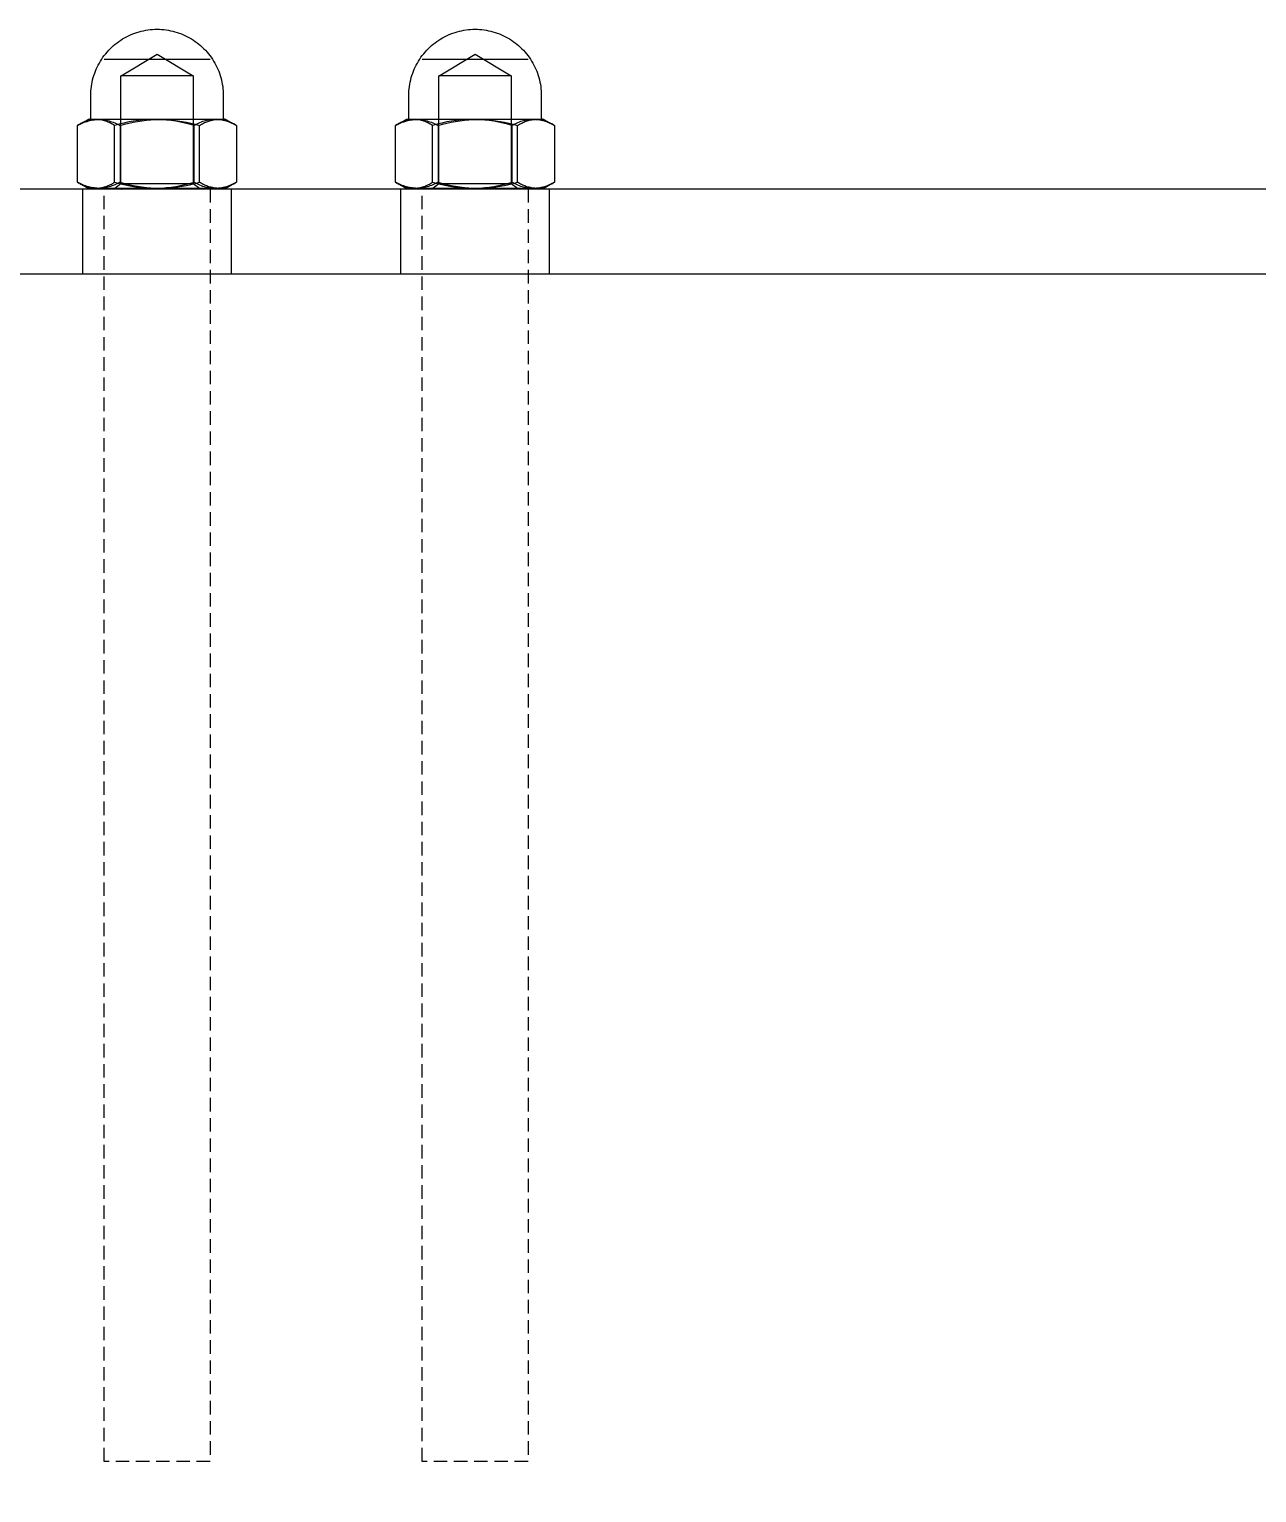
# Model space of a CAD drawing. Header units: millimetres. Extents: x -263 to 4879, y -277 to 2995.
# Drawn here: x 595.5 to 711.3, y 1829.4 to 1967.5 of the extents above; entities that cross this region are included whole.
import ezdxf

# ---------------------------------------------------------------- set-up
doc = ezdxf.new("R2010")
doc.units = ezdxf.units.MM
doc.linetypes.add('HIDDEN', pattern=[1.905, 1.27, -0.635])
for name, color, linetype, lineweight in [('ZANO_R', 7, 'Continuous', 0), ('ZANO_R_przerywana', 7, 'HIDDEN', 0), ('ZANO_W', 1, 'Continuous', 0)]:
    doc.layers.add(name, color=color, linetype=linetype, lineweight=lineweight)
doc.styles.add('Arial', font='arial.ttf')
doc.styles.get("Standard").update_dxf_attribs({"font": 'ARIALUNI.TTF'})
doc.dimstyles.new('pl i ang', dxfattribs={"dimtxt": 50, "dimasz": 50, "dimexe": 1.25, "dimexo": 0.625, "dimgap": 10, "dimtad": 1, "dimtoh": 1, "dimtxsty": 'Standard', "dimcen": 2.5, "dimclrd": 1, "dimclre": 1, "dimclrt": 1, "dimadec": 0, "dimazin": 0, "dimtfac": 1, "dimtmove": 0, "dimatfit": 3, "dimfxl": 1, "dimarcsym": 1})

# ---------------------------------------------------------------- blocks, each defined once
blk = doc.blocks.new('*D456')
at = {"layer": 'ZANO_W', "color": 1, "lineweight": -2}
for p, q in [((552.11, 1942.38), (552.11, 1725.7)), ((1104.45, 1942.38), (1104.45, 1725.7)), ((592.11, 1735.7), (1064.45, 1735.7))]:
    blk.add_line(p, q, dxfattribs=at)
at = {"layer": 'ZANO_W', "color": 1}
for points in [[(592.11, 1742.37), (592.11, 1729.03), (552.11, 1735.7)], [(1064.45, 1729.03), (1064.45, 1742.37), (1104.45, 1735.7)]]:
    blk.add_solid(points, dxfattribs=at)
at = {"layer": 'ZANO_W', "color": 1, "insert": (828.28, 1766.12), "char_height": 40, "attachment_point": 5, "style": 'Arial'}
blk.add_mtext('552', dxfattribs=at)

msp = doc.modelspace()

# ---------------------------------------------------------------- linework, layer by layer
at = {"layer": 'ZANO_R'}
for p, q in [((605.1, 1966.94), (605.3, 1967.02)), ((605.3, 1967.02), (605.5, 1967.09)), ((605.5, 1967.09), (605.7, 1967.16)), ((605.7, 1967.16), (605.91, 1967.22)), ((605.91, 1967.22), (606.11, 1967.28)), ((606.11, 1967.28), (606.32, 1967.32)), ((606.32, 1967.32), (606.53, 1967.36)), ((606.53, 1967.36), (606.74, 1967.4)), ((606.74, 1967.4), (606.96, 1967.42)), ((606.96, 1967.42), (607.17, 1967.44)), ((607.17, 1967.44), (607.38, 1967.45)), ((607.38, 1967.45), (607.59, 1967.45)), ((607.59, 1967.45), (607.81, 1967.45)), ((607.81, 1967.45), (608.02, 1967.44)), ((608.02, 1967.44), (608.23, 1967.42)), ((608.23, 1967.42), (608.45, 1967.4)), ((608.45, 1967.4), (608.66, 1967.36)), ((608.66, 1967.36), (608.87, 1967.32)), ((608.87, 1967.32), (609.07, 1967.28)), ((609.07, 1967.28), (609.28, 1967.22)), ((609.28, 1967.22), (609.49, 1967.16)), ((609.49, 1967.16), (609.69, 1967.09)), ((609.69, 1967.09), (609.89, 1967.02)), ((609.89, 1967.02), (610.08, 1966.94)), ((635.1, 1966.94), (635.3, 1967.02)), ((635.3, 1967.02), (635.5, 1967.09)), ((635.5, 1967.09), (635.7, 1967.16)), ((635.7, 1967.16), (635.91, 1967.22)), ((635.91, 1967.22), (636.11, 1967.28)), ((636.11, 1967.28), (636.32, 1967.32)), ((636.32, 1967.32), (636.53, 1967.36)), ((636.53, 1967.36), (636.74, 1967.4)), ((636.74, 1967.4), (636.96, 1967.42)), ((636.96, 1967.42), (637.17, 1967.44)), ((637.17, 1967.44), (637.38, 1967.45)), ((637.38, 1967.45), (637.59, 1967.45)), ((637.59, 1967.45), (637.81, 1967.45)), ((637.81, 1967.45), (638.02, 1967.44)), ((638.02, 1967.44), (638.23, 1967.42)), ((638.23, 1967.42), (638.45, 1967.4)), ((638.45, 1967.4), (638.66, 1967.36)), ((638.66, 1967.36), (638.87, 1967.32)), ((638.87, 1967.32), (639.07, 1967.28)), ((639.07, 1967.28), (639.28, 1967.22)), ((639.28, 1967.22), (639.49, 1967.16)), ((639.49, 1967.16), (639.69, 1967.09)), ((639.69, 1967.09), (639.89, 1967.02)), ((639.89, 1967.02), (640.08, 1966.94)), ((603.17, 1965.62), (603.33, 1965.77)), ((603.33, 1965.77), (603.49, 1965.92)), ((603.49, 1965.92), (603.65, 1966.05)), ((603.65, 1966.05), (603.82, 1966.18)), ((603.82, 1966.18), (603.99, 1966.31)), ((603.99, 1966.31), (604.17, 1966.43)), ((604.17, 1966.43), (604.35, 1966.55)), ((604.35, 1966.55), (604.53, 1966.65)), ((604.53, 1966.65), (604.72, 1966.75)), ((604.72, 1966.75), (604.91, 1966.85)), ((604.91, 1966.85), (605.1, 1966.94)), ((610.08, 1966.94), (610.28, 1966.85)), ((610.28, 1966.85), (610.47, 1966.75)), ((610.47, 1966.75), (610.66, 1966.65)), ((610.66, 1966.65), (610.84, 1966.55)), ((610.84, 1966.55), (611.02, 1966.43)), ((611.02, 1966.43), (611.2, 1966.31)), ((611.2, 1966.31), (611.37, 1966.18)), ((611.37, 1966.18), (611.54, 1966.05)), ((611.54, 1966.05), (611.7, 1965.92)), ((611.7, 1965.92), (611.86, 1965.77)), ((611.86, 1965.77), (612.01, 1965.62)), ((633.17, 1965.62), (633.33, 1965.77)), ((633.33, 1965.77), (633.49, 1965.92)), ((633.49, 1965.92), (633.65, 1966.05)), ((633.65, 1966.05), (633.82, 1966.18)), ((633.82, 1966.18), (633.99, 1966.31)), ((633.99, 1966.31), (634.17, 1966.43)), ((634.17, 1966.43), (634.35, 1966.55)), ((634.35, 1966.55), (634.53, 1966.65)), ((634.53, 1966.65), (634.72, 1966.75)), ((634.72, 1966.75), (634.91, 1966.85)), ((634.91, 1966.85), (635.1, 1966.94)), ((640.08, 1966.94), (640.28, 1966.85)), ((640.28, 1966.85), (640.47, 1966.75)), ((640.47, 1966.75), (640.66, 1966.65)), ((640.66, 1966.65), (640.84, 1966.55)), ((640.84, 1966.55), (641.02, 1966.43)), ((641.02, 1966.43), (641.2, 1966.31)), ((641.2, 1966.31), (641.37, 1966.18)), ((641.37, 1966.18), (641.54, 1966.05)), ((641.54, 1966.05), (641.7, 1965.92)), ((641.7, 1965.92), (641.86, 1965.77)), ((641.86, 1965.77), (642.01, 1965.62)), ((602.05, 1964.08), (602.15, 1964.27)), ((602.15, 1964.27), (602.25, 1964.45)), ((602.25, 1964.45), (602.37, 1964.63)), ((602.37, 1964.63), (602.49, 1964.81)), ((602.49, 1964.81), (602.61, 1964.98)), ((602.6, 1964.63), (602.59, 1964.63)), ((602.59, 1964.63), (602.59, 1964.63)), ((602.59, 1964.63), (612.59, 1964.63)), ((602.61, 1964.98), (602.75, 1965.15)), ((602.75, 1965.15), (602.88, 1965.31)), ((602.88, 1965.31), (603.03, 1965.47)), ((603.03, 1965.47), (603.17, 1965.62)), ((604.2, 1963.06), (607.59, 1965.1)), ((607.59, 1965.1), (610.99, 1963.06)), ((612.01, 1965.62), (612.16, 1965.47)), ((612.16, 1965.47), (612.31, 1965.31)), ((612.31, 1965.31), (612.44, 1965.15)), ((612.44, 1965.15), (612.57, 1964.98)), ((612.57, 1964.98), (612.7, 1964.81)), ((612.7, 1964.81), (612.82, 1964.63)), ((612.82, 1964.63), (612.93, 1964.45)), ((612.93, 1964.45), (613.04, 1964.27)), ((613.04, 1964.27), (613.14, 1964.08)), ((632.05, 1964.08), (632.15, 1964.27)), ((632.15, 1964.27), (632.25, 1964.45)), ((632.25, 1964.45), (632.37, 1964.63)), ((632.37, 1964.63), (632.49, 1964.81)), ((632.49, 1964.81), (632.61, 1964.98)), ((632.6, 1964.63), (632.59, 1964.63)), ((632.59, 1964.63), (632.59, 1964.63)), ((632.59, 1964.63), (642.59, 1964.63)), ((632.61, 1964.98), (632.75, 1965.15)), ((632.75, 1965.15), (632.88, 1965.31)), ((632.88, 1965.31), (633.03, 1965.47)), ((633.03, 1965.47), (633.17, 1965.62)), ((634.2, 1963.06), (637.59, 1965.1)), ((637.59, 1965.1), (640.99, 1963.06)), ((642.01, 1965.62), (642.16, 1965.47)), ((642.16, 1965.47), (642.31, 1965.31)), ((642.31, 1965.31), (642.44, 1965.15)), ((642.44, 1965.15), (642.57, 1964.98)), ((642.57, 1964.98), (642.7, 1964.81)), ((642.7, 1964.81), (642.82, 1964.63)), ((642.82, 1964.63), (642.93, 1964.45)), ((642.93, 1964.45), (643.04, 1964.27)), ((643.04, 1964.27), (643.14, 1964.08)), ((601.52, 1962.68), (601.58, 1962.89)), ((601.58, 1962.89), (601.64, 1963.1)), ((601.64, 1963.1), (601.71, 1963.3)), ((601.71, 1963.3), (601.78, 1963.5)), ((601.78, 1963.5), (601.86, 1963.69)), ((601.86, 1963.69), (601.95, 1963.89)), ((601.95, 1963.89), (602.05, 1964.08)), ((604.19, 1963.05), (604.19, 1963.05)), ((604.19, 1952.9), (604.19, 1963.05)), ((607.73, 1963.05), (604.19, 1963.05)), ((610.99, 1963.05), (607.73, 1963.05)), ((610.99, 1963.05), (610.99, 1952.9)), ((613.14, 1964.08), (613.24, 1963.89)), ((613.24, 1963.89), (613.33, 1963.69)), ((613.33, 1963.69), (613.41, 1963.5)), ((613.41, 1963.5), (613.48, 1963.3)), ((613.48, 1963.3), (613.55, 1963.1)), ((613.55, 1963.1), (613.61, 1962.89)), ((613.61, 1962.89), (613.67, 1962.68)), ((631.52, 1962.68), (631.58, 1962.89)), ((631.58, 1962.89), (631.64, 1963.1)), ((631.64, 1963.1), (631.71, 1963.3)), ((631.71, 1963.3), (631.78, 1963.5)), ((631.78, 1963.5), (631.86, 1963.69)), ((631.86, 1963.69), (631.95, 1963.89)), ((631.95, 1963.89), (632.05, 1964.08)), ((634.19, 1963.05), (634.19, 1963.05)), ((634.19, 1952.9), (634.19, 1963.05)), ((637.73, 1963.05), (634.19, 1963.05)), ((640.99, 1963.05), (637.73, 1963.05)), ((640.99, 1963.05), (640.99, 1952.9)), ((643.14, 1964.08), (643.24, 1963.89)), ((643.24, 1963.89), (643.33, 1963.69)), ((643.33, 1963.69), (643.41, 1963.5)), ((643.41, 1963.5), (643.48, 1963.3)), ((643.48, 1963.3), (643.55, 1963.1)), ((643.55, 1963.1), (643.61, 1962.89)), ((643.61, 1962.89), (643.67, 1962.68)), ((601.35, 1961.42), (601.36, 1961.63)), ((601.36, 1961.63), (601.38, 1961.84)), ((601.38, 1961.84), (601.4, 1962.06)), ((601.4, 1962.06), (601.44, 1962.27)), ((601.44, 1962.27), (601.48, 1962.48)), ((601.48, 1962.48), (601.52, 1962.68)), ((613.67, 1962.68), (613.71, 1962.48)), ((613.71, 1962.48), (613.75, 1962.27)), ((613.75, 1962.27), (613.79, 1962.06)), ((613.79, 1962.06), (613.81, 1961.84)), ((613.81, 1961.84), (613.83, 1961.63)), ((613.83, 1961.63), (613.84, 1961.42)), ((631.35, 1961.42), (631.36, 1961.63)), ((631.36, 1961.63), (631.38, 1961.84)), ((631.38, 1961.84), (631.4, 1962.06)), ((631.4, 1962.06), (631.44, 1962.27)), ((631.44, 1962.27), (631.48, 1962.48)), ((631.48, 1962.48), (631.52, 1962.68)), ((643.67, 1962.68), (643.71, 1962.48)), ((643.71, 1962.48), (643.75, 1962.27)), ((643.75, 1962.27), (643.79, 1962.06)), ((643.79, 1962.06), (643.81, 1961.84)), ((643.81, 1961.84), (643.83, 1961.63)), ((643.83, 1961.63), (643.84, 1961.42)), ((601.34, 1961.2), (601.35, 1961.42)), ((601.34, 1959.07), (601.34, 1961.2)), ((613.84, 1961.42), (613.84, 1961.2)), ((613.84, 1961.2), (613.84, 1959.07)), ((631.34, 1961.2), (631.35, 1961.42)), ((631.34, 1959.07), (631.34, 1961.2)), ((643.84, 1961.42), (643.84, 1961.2)), ((643.84, 1961.2), (643.84, 1959.07)), ((600.25, 1958.47), (601.09, 1958.95)), ((600.8, 1958.74), (600.7, 1958.7)), ((600.9, 1958.78), (600.8, 1958.74)), ((600.86, 1958.73), (600.99, 1958.77)), ((601.01, 1958.81), (600.9, 1958.78)), ((600.99, 1958.77), (601.13, 1958.81)), ((601.11, 1958.85), (601.01, 1958.81)), ((602.04, 1958.95), (601.09, 1958.95)), ((601.22, 1958.87), (601.11, 1958.85)), ((601.13, 1958.81), (601.26, 1958.84)), ((601.32, 1958.9), (601.22, 1958.87)), ((601.24, 1958.96), (601.24, 1958.96)), ((601.24, 1958.96), (601.24, 1958.96)), ((601.24, 1958.96), (601.25, 1958.96)), ((601.25, 1958.96), (601.25, 1958.96)), ((601.25, 1958.96), (601.26, 1958.96)), ((601.26, 1958.96), (601.26, 1958.96)), ((601.26, 1958.96), (601.26, 1958.96)), ((601.26, 1958.96), (601.27, 1958.96)), ((601.26, 1958.84), (601.4, 1958.87)), ((601.27, 1958.96), (601.27, 1958.97)), ((601.27, 1958.97), (601.28, 1958.97)), ((601.28, 1958.97), (601.28, 1958.97)), ((601.28, 1958.97), (601.28, 1958.97)), ((601.28, 1958.97), (601.29, 1958.97)), ((601.29, 1958.97), (601.29, 1958.98)), ((601.29, 1958.98), (601.3, 1958.98)), ((601.29, 1958.97), (601.29, 1958.97)), ((601.3, 1958.98), (601.31, 1958.99)), ((601.3, 1958.98), (601.3, 1958.98)), ((601.3, 1958.98), (601.3, 1958.98)), ((601.31, 1958.99), (601.31, 1959)), ((601.31, 1959), (601.32, 1959)), ((601.31, 1958.99), (601.31, 1958.99)), ((601.31, 1958.99), (601.31, 1958.99)), ((601.32, 1959), (601.32, 1959.01)), ((601.32, 1959.01), (601.32, 1959.01)), ((601.32, 1959.01), (601.33, 1959.01)), ((601.32, 1959), (601.32, 1959)), ((601.43, 1958.92), (601.32, 1958.9)), ((601.33, 1959.02), (601.33, 1959.03)), ((601.33, 1959.03), (601.34, 1959.03)), ((601.33, 1959.01), (601.33, 1959.02)), ((601.33, 1959.02), (601.33, 1959.02)), ((601.33, 1959.02), (601.33, 1959.02)), ((601.34, 1959.06), (601.34, 1959.07)), ((601.34, 1959.07), (601.34, 1959.07)), ((601.34, 1959.07), (601.34, 1959.07)), ((601.34, 1959.05), (601.34, 1959.06)), ((601.34, 1959.06), (601.34, 1959.06)), ((601.34, 1959.04), (601.34, 1959.05)), ((601.34, 1959.05), (601.34, 1959.05)), ((601.34, 1959.05), (601.34, 1959.05)), ((601.34, 1959.03), (601.34, 1959.04)), ((601.34, 1959.04), (601.34, 1959.04)), ((601.34, 1959.03), (601.34, 1959.03)), ((601.4, 1958.87), (601.54, 1958.9)), ((601.54, 1958.93), (601.43, 1958.92)), ((601.65, 1958.94), (601.54, 1958.93)), ((601.54, 1958.9), (601.68, 1958.92)), ((601.76, 1958.95), (601.65, 1958.94)), ((601.68, 1958.92), (601.82, 1958.94)), ((601.82, 1958.94), (601.96, 1958.95)), ((601.95, 1958.95), (601.91, 1958.95)), ((601.96, 1958.95), (602.1, 1958.95)), ((602.09, 1958.94), (601.97, 1958.95)), ((602.2, 1958.92), (602.09, 1958.94)), ((602.1, 1958.95), (602.24, 1958.95)), ((607.71, 1958.95), (602.15, 1958.95)), ((602.31, 1958.9), (602.2, 1958.92)), ((602.24, 1958.95), (602.38, 1958.94)), ((602.43, 1958.88), (602.31, 1958.9)), ((602.38, 1958.94), (602.52, 1958.92)), ((602.54, 1958.85), (602.43, 1958.88)), ((602.52, 1958.92), (602.66, 1958.9)), ((602.65, 1958.82), (602.54, 1958.85)), ((602.76, 1958.78), (602.65, 1958.82)), ((602.66, 1958.9), (602.8, 1958.87)), ((602.87, 1958.75), (602.76, 1958.78)), ((602.8, 1958.87), (602.93, 1958.84)), ((602.98, 1958.7), (602.87, 1958.75)), ((602.93, 1958.84), (603.07, 1958.81)), ((603.07, 1958.81), (603.21, 1958.77)), ((603.21, 1958.77), (603.34, 1958.73)), ((605.37, 1958.79), (604.92, 1958.71)), ((605.33, 1958.69), (605.75, 1958.76)), ((605.83, 1958.85), (605.37, 1958.79)), ((605.75, 1958.76), (606.17, 1958.83)), ((606.28, 1958.9), (605.83, 1958.85)), ((606.17, 1958.83), (606.59, 1958.88)), ((606.74, 1958.94), (606.28, 1958.9)), ((606.59, 1958.88), (607.01, 1958.92)), ((607.2, 1958.95), (606.74, 1958.94)), ((607.01, 1958.92), (607.43, 1958.94)), ((607.43, 1958.94), (607.85, 1958.95)), ((607.57, 1958.95), (607.44, 1958.95)), ((608.06, 1958.93), (607.62, 1958.95)), ((607.85, 1958.95), (608.28, 1958.94)), ((613.3, 1958.95), (607.95, 1958.95)), ((608.5, 1958.89), (608.06, 1958.93)), ((608.28, 1958.94), (608.7, 1958.92)), ((608.93, 1958.84), (608.5, 1958.89)), ((608.7, 1958.92), (609.12, 1958.88)), ((609.37, 1958.78), (608.93, 1958.84)), ((609.12, 1958.88), (609.54, 1958.83)), ((609.8, 1958.7), (609.37, 1958.78)), ((609.54, 1958.83), (609.96, 1958.76)), ((609.96, 1958.76), (610.37, 1958.69)), ((611.89, 1958.74), (611.75, 1958.69)), ((612.03, 1958.78), (611.89, 1958.74)), ((612.17, 1958.82), (612.03, 1958.78)), ((612.31, 1958.86), (612.17, 1958.82)), ((612.28, 1958.73), (612.38, 1958.77)), ((612.45, 1958.89), (612.31, 1958.86)), ((612.38, 1958.77), (612.49, 1958.8)), ((612.6, 1958.91), (612.45, 1958.89)), ((612.49, 1958.8), (612.59, 1958.84)), ((612.59, 1958.84), (612.7, 1958.86)), ((612.74, 1958.93), (612.6, 1958.91)), ((612.7, 1958.86), (612.81, 1958.89)), ((612.89, 1958.95), (612.74, 1958.93)), ((612.81, 1958.89), (612.91, 1958.91)), ((613.04, 1958.95), (612.89, 1958.95)), ((612.91, 1958.91), (613.02, 1958.93)), ((613.02, 1958.93), (613.13, 1958.94)), ((613.13, 1958.94), (613.24, 1958.95)), ((613.22, 1958.95), (613.15, 1958.95)), ((613.39, 1958.94), (613.24, 1958.95)), ((613.24, 1958.95), (613.35, 1958.95)), ((613.35, 1958.95), (613.46, 1958.95)), ((613.92, 1958.95), (613.39, 1958.95)), ((613.54, 1958.92), (613.39, 1958.94)), ((613.46, 1958.95), (613.57, 1958.94)), ((613.69, 1958.89), (613.54, 1958.92)), ((613.57, 1958.94), (613.68, 1958.93)), ((613.68, 1958.93), (613.78, 1958.91)), ((613.83, 1958.86), (613.69, 1958.89)), ((613.78, 1958.91), (613.89, 1958.89)), ((613.98, 1958.83), (613.83, 1958.86)), ((613.84, 1959.07), (613.84, 1959.07)), ((613.84, 1959.07), (613.84, 1959.07)), ((613.84, 1959.07), (613.84, 1959.06)), ((613.84, 1959.06), (613.85, 1959.06)), ((613.85, 1959.06), (613.85, 1959.05)), ((613.85, 1959.05), (613.85, 1959.05)), ((613.85, 1959.05), (613.85, 1959.05)), ((613.85, 1959.05), (613.85, 1959.04)), ((613.85, 1959.04), (613.85, 1959.04)), ((613.85, 1959.04), (613.85, 1959.03)), ((613.85, 1959.03), (613.85, 1959.03)), ((613.85, 1959.03), (613.85, 1959.03)), ((613.85, 1959.03), (613.86, 1959.02)), ((613.86, 1959.02), (613.86, 1959.02)), ((613.86, 1959.02), (613.86, 1959.02)), ((613.86, 1959.02), (613.86, 1959.01)), ((613.86, 1959.01), (613.86, 1959.01)), ((613.86, 1959.01), (613.87, 1959.01)), ((613.87, 1959.01), (613.87, 1959)), ((613.87, 1959), (613.87, 1959)), ((613.87, 1959), (613.87, 1959)), ((613.87, 1959), (613.88, 1958.99)), ((613.88, 1958.99), (613.88, 1958.99)), ((613.88, 1958.99), (613.88, 1958.99)), ((613.88, 1958.99), (613.89, 1958.98)), ((613.89, 1958.98), (613.89, 1958.98)), ((613.89, 1958.98), (613.89, 1958.98)), ((613.89, 1958.98), (613.9, 1958.98)), ((613.89, 1958.89), (614, 1958.86)), ((613.9, 1958.98), (613.9, 1958.97)), ((613.9, 1958.97), (613.9, 1958.97)), ((613.9, 1958.97), (613.91, 1958.97)), ((613.91, 1958.97), (613.91, 1958.97)), ((613.91, 1958.97), (613.91, 1958.97)), ((613.91, 1958.97), (613.92, 1958.97)), ((613.92, 1958.97), (613.92, 1958.96)), ((613.92, 1958.96), (613.92, 1958.96)), ((613.92, 1958.96), (613.93, 1958.96)), ((614.05, 1958.95), (613.92, 1958.95)), ((613.93, 1958.96), (613.93, 1958.96)), ((613.93, 1958.96), (613.94, 1958.96)), ((613.94, 1958.96), (613.94, 1958.96)), ((613.94, 1958.96), (613.94, 1958.96)), ((613.94, 1958.96), (613.95, 1958.96)), ((613.95, 1958.96), (613.95, 1958.96)), ((614.13, 1958.79), (613.98, 1958.83)), ((614, 1958.86), (614.11, 1958.84)), ((614.08, 1958.95), (614.05, 1958.95)), ((614.09, 1958.95), (614.08, 1958.95)), ((614.09, 1958.95), (614.88, 1958.5)), ((614.09, 1958.95), (614.09, 1958.95)), ((614.09, 1958.95), (614.09, 1958.95)), ((614.09, 1958.95), (614.09, 1958.95)), ((614.09, 1958.95), (614.09, 1958.95)), ((614.09, 1958.95), (614.09, 1958.95)), ((614.11, 1958.84), (614.21, 1958.8)), ((614.27, 1958.75), (614.13, 1958.79)), ((614.21, 1958.8), (614.31, 1958.77)), ((614.41, 1958.7), (614.27, 1958.75)), ((614.31, 1958.77), (614.42, 1958.73)), ((630.25, 1958.47), (631.09, 1958.95)), ((630.8, 1958.74), (630.7, 1958.7)), ((630.9, 1958.78), (630.8, 1958.74)), ((630.86, 1958.73), (630.99, 1958.77)), ((631.01, 1958.81), (630.9, 1958.78)), ((630.99, 1958.77), (631.13, 1958.81)), ((631.11, 1958.85), (631.01, 1958.81)), ((632.04, 1958.95), (631.09, 1958.95)), ((631.22, 1958.87), (631.11, 1958.85)), ((631.13, 1958.81), (631.26, 1958.84)), ((631.32, 1958.9), (631.22, 1958.87)), ((631.24, 1958.96), (631.24, 1958.96)), ((631.24, 1958.96), (631.24, 1958.96)), ((631.24, 1958.96), (631.25, 1958.96)), ((631.25, 1958.96), (631.25, 1958.96)), ((631.25, 1958.96), (631.26, 1958.96)), ((631.26, 1958.96), (631.26, 1958.96)), ((631.26, 1958.96), (631.26, 1958.96)), ((631.26, 1958.96), (631.27, 1958.96)), ((631.26, 1958.84), (631.4, 1958.87)), ((631.27, 1958.96), (631.27, 1958.97)), ((631.27, 1958.97), (631.28, 1958.97)), ((631.28, 1958.97), (631.28, 1958.97)), ((631.28, 1958.97), (631.28, 1958.97)), ((631.28, 1958.97), (631.29, 1958.97)), ((631.29, 1958.97), (631.29, 1958.98)), ((631.29, 1958.98), (631.3, 1958.98)), ((631.29, 1958.97), (631.29, 1958.97)), ((631.3, 1958.98), (631.31, 1958.99)), ((631.3, 1958.98), (631.3, 1958.98)), ((631.3, 1958.98), (631.3, 1958.98)), ((631.31, 1958.99), (631.31, 1959)), ((631.31, 1959), (631.32, 1959)), ((631.31, 1958.99), (631.31, 1958.99)), ((631.31, 1958.99), (631.31, 1958.99)), ((631.32, 1959), (631.32, 1959.01)), ((631.32, 1959.01), (631.32, 1959.01)), ((631.32, 1959.01), (631.33, 1959.01)), ((631.32, 1959), (631.32, 1959)), ((631.43, 1958.92), (631.32, 1958.9)), ((631.33, 1959.02), (631.33, 1959.03)), ((631.33, 1959.03), (631.34, 1959.03)), ((631.33, 1959.01), (631.33, 1959.02)), ((631.33, 1959.02), (631.33, 1959.02)), ((631.33, 1959.02), (631.33, 1959.02)), ((631.34, 1959.06), (631.34, 1959.07)), ((631.34, 1959.07), (631.34, 1959.07)), ((631.34, 1959.07), (631.34, 1959.07)), ((631.34, 1959.05), (631.34, 1959.06)), ((631.34, 1959.06), (631.34, 1959.06)), ((631.34, 1959.04), (631.34, 1959.05)), ((631.34, 1959.05), (631.34, 1959.05)), ((631.34, 1959.05), (631.34, 1959.05)), ((631.34, 1959.03), (631.34, 1959.04)), ((631.34, 1959.04), (631.34, 1959.04)), ((631.34, 1959.03), (631.34, 1959.03)), ((631.4, 1958.87), (631.54, 1958.9)), ((631.54, 1958.93), (631.43, 1958.92)), ((631.65, 1958.94), (631.54, 1958.93)), ((631.54, 1958.9), (631.68, 1958.92)), ((631.76, 1958.95), (631.65, 1958.94)), ((631.68, 1958.92), (631.82, 1958.94)), ((631.82, 1958.94), (631.96, 1958.95)), ((631.95, 1958.95), (631.91, 1958.95)), ((631.96, 1958.95), (632.1, 1958.95)), ((632.09, 1958.94), (631.97, 1958.95)), ((632.2, 1958.92), (632.09, 1958.94)), ((632.1, 1958.95), (632.24, 1958.95)), ((637.71, 1958.95), (632.15, 1958.95)), ((632.31, 1958.9), (632.2, 1958.92)), ((632.24, 1958.95), (632.38, 1958.94)), ((632.43, 1958.88), (632.31, 1958.9)), ((632.38, 1958.94), (632.52, 1958.92)), ((632.54, 1958.85), (632.43, 1958.88)), ((632.52, 1958.92), (632.66, 1958.9)), ((632.65, 1958.82), (632.54, 1958.85)), ((632.76, 1958.78), (632.65, 1958.82)), ((632.66, 1958.9), (632.8, 1958.87)), ((632.87, 1958.75), (632.76, 1958.78)), ((632.8, 1958.87), (632.93, 1958.84)), ((632.98, 1958.7), (632.87, 1958.75)), ((632.93, 1958.84), (633.07, 1958.81)), ((633.07, 1958.81), (633.21, 1958.77)), ((633.21, 1958.77), (633.34, 1958.73)), ((635.37, 1958.79), (634.92, 1958.71)), ((635.33, 1958.69), (635.75, 1958.76)), ((635.83, 1958.85), (635.37, 1958.79)), ((635.75, 1958.76), (636.17, 1958.83)), ((636.28, 1958.9), (635.83, 1958.85)), ((636.17, 1958.83), (636.59, 1958.88)), ((636.74, 1958.94), (636.28, 1958.9)), ((636.59, 1958.88), (637.01, 1958.92)), ((637.2, 1958.95), (636.74, 1958.94)), ((637.01, 1958.92), (637.43, 1958.94)), ((637.43, 1958.94), (637.85, 1958.95)), ((637.57, 1958.95), (637.44, 1958.95)), ((638.06, 1958.93), (637.62, 1958.95)), ((637.85, 1958.95), (638.28, 1958.94)), ((643.35, 1958.95), (637.95, 1958.95)), ((638.5, 1958.89), (638.06, 1958.93)), ((638.28, 1958.94), (638.7, 1958.92)), ((638.93, 1958.84), (638.5, 1958.89)), ((638.7, 1958.92), (639.12, 1958.88)), ((639.37, 1958.78), (638.93, 1958.84)), ((639.12, 1958.88), (639.54, 1958.83)), ((639.8, 1958.7), (639.37, 1958.78)), ((639.54, 1958.83), (639.96, 1958.76)), ((639.96, 1958.76), (640.37, 1958.69)), ((641.89, 1958.74), (641.75, 1958.69)), ((642.03, 1958.78), (641.89, 1958.74)), ((642.17, 1958.82), (642.03, 1958.78)), ((642.31, 1958.86), (642.17, 1958.82)), ((642.2, 1958.7), (642.3, 1958.74)), ((642.3, 1958.74), (642.41, 1958.78)), ((642.45, 1958.89), (642.31, 1958.86)), ((642.41, 1958.78), (642.52, 1958.81)), ((642.6, 1958.91), (642.45, 1958.89)), ((642.52, 1958.81), (642.63, 1958.85)), ((642.74, 1958.93), (642.6, 1958.91)), ((642.63, 1958.85), (642.74, 1958.87)), ((642.89, 1958.95), (642.74, 1958.93)), ((642.74, 1958.87), (642.85, 1958.9)), ((642.85, 1958.9), (642.96, 1958.92)), ((643.04, 1958.95), (642.89, 1958.95)), ((642.96, 1958.92), (643.07, 1958.93)), ((643.07, 1958.93), (643.18, 1958.95)), ((643.22, 1958.95), (643.15, 1958.95)), ((643.18, 1958.95), (643.3, 1958.95)), ((643.39, 1958.94), (643.24, 1958.95)), ((643.35, 1958.95), (643.46, 1958.95)), ((643.92, 1958.95), (643.39, 1958.95)), ((643.54, 1958.92), (643.39, 1958.94)), ((643.46, 1958.95), (643.57, 1958.94)), ((643.69, 1958.89), (643.54, 1958.92)), ((643.57, 1958.94), (643.68, 1958.93)), ((643.68, 1958.93), (643.78, 1958.91)), ((643.83, 1958.86), (643.69, 1958.89)), ((643.78, 1958.91), (643.89, 1958.89)), ((643.98, 1958.83), (643.83, 1958.86)), ((643.84, 1959.07), (643.84, 1959.07)), ((643.84, 1959.07), (643.84, 1959.07)), ((643.84, 1959.07), (643.84, 1959.06)), ((643.84, 1959.06), (643.85, 1959.06)), ((643.85, 1959.06), (643.85, 1959.05)), ((643.85, 1959.05), (643.85, 1959.05)), ((643.85, 1959.05), (643.85, 1959.05)), ((643.85, 1959.05), (643.85, 1959.04)), ((643.85, 1959.04), (643.85, 1959.04)), ((643.85, 1959.04), (643.85, 1959.03)), ((643.85, 1959.03), (643.85, 1959.03)), ((643.85, 1959.03), (643.85, 1959.03)), ((643.85, 1959.03), (643.86, 1959.02)), ((643.86, 1959.02), (643.86, 1959.02)), ((643.86, 1959.02), (643.86, 1959.02)), ((643.86, 1959.02), (643.86, 1959.01)), ((643.86, 1959.01), (643.86, 1959.01)), ((643.86, 1959.01), (643.87, 1959.01)), ((643.87, 1959.01), (643.87, 1959)), ((643.87, 1959), (643.87, 1959)), ((643.87, 1959), (643.87, 1959)), ((643.87, 1959), (643.88, 1958.99)), ((643.88, 1958.99), (643.88, 1958.99)), ((643.88, 1958.99), (643.88, 1958.99)), ((643.88, 1958.99), (643.89, 1958.98)), ((643.89, 1958.98), (643.89, 1958.98)), ((643.89, 1958.98), (643.89, 1958.98)), ((643.89, 1958.98), (643.9, 1958.98)), ((643.89, 1958.89), (644, 1958.86)), ((643.9, 1958.98), (643.9, 1958.97)), ((643.9, 1958.97), (643.9, 1958.97)), ((643.9, 1958.97), (643.91, 1958.97)), ((643.91, 1958.97), (643.91, 1958.97)), ((643.91, 1958.97), (643.91, 1958.97)), ((643.91, 1958.97), (643.92, 1958.97)), ((643.92, 1958.97), (643.92, 1958.96)), ((643.92, 1958.96), (643.92, 1958.96)), ((643.92, 1958.96), (643.93, 1958.96)), ((644.05, 1958.95), (643.92, 1958.95)), ((643.93, 1958.96), (643.93, 1958.96)), ((643.93, 1958.96), (643.94, 1958.96)), ((643.94, 1958.96), (643.94, 1958.96)), ((643.94, 1958.96), (643.94, 1958.96)), ((643.94, 1958.96), (643.95, 1958.96)), ((643.95, 1958.96), (643.95, 1958.96)), ((644.13, 1958.79), (643.98, 1958.83)), ((644, 1958.86), (644.11, 1958.84)), ((644.08, 1958.95), (644.05, 1958.95)), ((644.09, 1958.95), (644.08, 1958.95)), ((644.09, 1958.95), (644.88, 1958.5)), ((644.09, 1958.95), (644.09, 1958.95)), ((644.09, 1958.95), (644.09, 1958.95)), ((644.09, 1958.95), (644.09, 1958.95)), ((644.09, 1958.95), (644.09, 1958.95)), ((644.09, 1958.95), (644.09, 1958.95)), ((644.11, 1958.84), (644.21, 1958.8)), ((644.27, 1958.75), (644.13, 1958.79)), ((644.21, 1958.8), (644.31, 1958.77)), ((644.41, 1958.7), (644.27, 1958.75)), ((644.31, 1958.77), (644.42, 1958.73)), ((600.25, 1958.47), (600.09, 1958.37)), ((600.09, 1958.37), (600.22, 1958.44)), ((600.09, 1953.04), (600.09, 1958.37)), ((600.22, 1958.44), (600.34, 1958.51)), ((600.4, 1958.56), (600.31, 1958.5)), ((600.34, 1958.51), (600.47, 1958.57)), ((600.5, 1958.61), (600.4, 1958.56)), ((600.47, 1958.57), (600.6, 1958.63)), ((600.6, 1958.66), (600.5, 1958.61)), ((600.7, 1958.7), (600.6, 1958.66)), ((600.6, 1958.63), (600.73, 1958.68)), ((600.73, 1958.68), (600.86, 1958.73)), ((603.08, 1958.66), (602.98, 1958.7)), ((603.19, 1958.61), (603.08, 1958.66)), ((603.29, 1958.55), (603.19, 1958.61)), ((603.39, 1958.5), (603.29, 1958.55)), ((603.34, 1958.73), (603.47, 1958.68)), ((603.49, 1958.44), (603.39, 1958.5)), ((603.47, 1958.68), (603.6, 1958.63)), ((603.59, 1958.37), (603.49, 1958.44)), ((604.03, 1958.5), (603.59, 1958.37)), ((603.59, 1953.04), (603.59, 1958.37)), ((603.6, 1958.63), (603.73, 1958.57)), ((603.73, 1958.57), (603.86, 1958.51)), ((603.86, 1958.51), (603.98, 1958.44)), ((603.98, 1958.44), (604.1, 1958.37)), ((604.47, 1958.61), (604.03, 1958.5)), ((604.1, 1958.37), (604.51, 1958.49)), ((604.1, 1958.37), (604.1, 1953.04)), ((604.92, 1958.71), (604.47, 1958.61)), ((604.51, 1958.49), (604.92, 1958.6)), ((604.92, 1958.6), (605.33, 1958.69)), ((610.23, 1958.6), (609.8, 1958.7)), ((610.66, 1958.5), (610.23, 1958.6)), ((610.37, 1958.69), (610.79, 1958.6)), ((611.08, 1958.37), (610.66, 1958.5)), ((610.79, 1958.6), (611.2, 1958.49)), ((611.21, 1958.45), (611.08, 1958.37)), ((611.08, 1953.04), (611.08, 1958.37)), ((611.2, 1958.49), (611.6, 1958.37)), ((611.34, 1958.51), (611.21, 1958.45)), ((611.48, 1958.58), (611.34, 1958.51)), ((611.61, 1958.64), (611.48, 1958.58)), ((611.6, 1958.37), (611.7, 1958.43)), ((611.6, 1953.04), (611.6, 1958.37)), ((611.75, 1958.69), (611.61, 1958.64)), ((611.7, 1958.43), (611.79, 1958.49)), ((611.79, 1958.49), (611.88, 1958.55)), ((611.88, 1958.55), (611.98, 1958.6)), ((611.98, 1958.6), (612.08, 1958.65)), ((612.08, 1958.65), (612.18, 1958.69)), ((612.18, 1958.69), (612.28, 1958.73)), ((614.55, 1958.64), (614.41, 1958.7)), ((614.42, 1958.73), (614.52, 1958.69)), ((614.52, 1958.69), (614.62, 1958.65)), ((614.69, 1958.58), (614.55, 1958.64)), ((614.62, 1958.65), (614.72, 1958.6)), ((614.83, 1958.52), (614.69, 1958.58)), ((614.72, 1958.6), (614.81, 1958.55)), ((614.81, 1958.55), (614.91, 1958.49)), ((614.96, 1958.45), (614.83, 1958.52)), ((614.91, 1958.49), (615, 1958.43)), ((615.09, 1958.37), (614.96, 1958.45)), ((615, 1958.43), (615.09, 1958.37)), ((615.09, 1958.37), (615.09, 1953.04)), ((630.25, 1958.47), (630.09, 1958.37)), ((630.09, 1958.37), (630.22, 1958.44)), ((630.09, 1953.04), (630.09, 1958.37)), ((630.22, 1958.44), (630.34, 1958.51)), ((630.4, 1958.56), (630.31, 1958.5)), ((630.34, 1958.51), (630.47, 1958.57)), ((630.5, 1958.61), (630.4, 1958.56)), ((630.47, 1958.57), (630.6, 1958.63)), ((630.6, 1958.66), (630.5, 1958.61)), ((630.7, 1958.7), (630.6, 1958.66)), ((630.6, 1958.63), (630.73, 1958.68)), ((630.73, 1958.68), (630.86, 1958.73)), ((633.08, 1958.66), (632.98, 1958.7)), ((633.19, 1958.61), (633.08, 1958.66)), ((633.29, 1958.55), (633.19, 1958.61)), ((633.39, 1958.5), (633.29, 1958.55)), ((633.34, 1958.73), (633.47, 1958.68)), ((633.49, 1958.44), (633.39, 1958.5)), ((633.47, 1958.68), (633.6, 1958.63)), ((633.59, 1958.37), (633.49, 1958.44)), ((634.03, 1958.5), (633.59, 1958.37)), ((633.59, 1953.04), (633.59, 1958.37)), ((633.6, 1958.63), (633.73, 1958.57)), ((633.73, 1958.57), (633.86, 1958.51)), ((633.86, 1958.51), (633.98, 1958.44)), ((633.98, 1958.44), (634.1, 1958.37)), ((634.47, 1958.61), (634.03, 1958.5)), ((634.1, 1958.37), (634.51, 1958.49)), ((634.1, 1958.37), (634.1, 1953.04)), ((634.92, 1958.71), (634.47, 1958.61)), ((634.51, 1958.49), (634.92, 1958.6)), ((634.92, 1958.6), (635.33, 1958.69)), ((640.23, 1958.6), (639.8, 1958.7)), ((640.66, 1958.5), (640.23, 1958.6)), ((640.37, 1958.69), (640.79, 1958.6)), ((641.08, 1958.37), (640.66, 1958.5)), ((640.79, 1958.6), (641.2, 1958.49)), ((641.21, 1958.45), (641.08, 1958.37)), ((641.08, 1953.04), (641.08, 1958.37)), ((641.2, 1958.49), (641.6, 1958.37)), ((641.34, 1958.51), (641.21, 1958.45)), ((641.48, 1958.58), (641.34, 1958.51)), ((641.61, 1958.64), (641.48, 1958.58)), ((641.6, 1958.37), (641.7, 1958.44)), ((641.6, 1953.04), (641.6, 1958.37)), ((641.75, 1958.69), (641.61, 1958.64)), ((641.7, 1958.44), (641.79, 1958.5)), ((641.79, 1958.5), (641.89, 1958.55)), ((641.89, 1958.55), (641.99, 1958.6)), ((641.99, 1958.6), (642.1, 1958.65)), ((642.1, 1958.65), (642.2, 1958.7)), ((644.55, 1958.64), (644.41, 1958.7)), ((644.42, 1958.73), (644.52, 1958.69)), ((644.52, 1958.69), (644.62, 1958.65)), ((644.69, 1958.58), (644.55, 1958.64)), ((644.62, 1958.65), (644.72, 1958.6)), ((644.83, 1958.52), (644.69, 1958.58)), ((644.72, 1958.6), (644.81, 1958.55)), ((644.81, 1958.55), (644.91, 1958.49)), ((644.96, 1958.45), (644.83, 1958.52)), ((644.91, 1958.49), (645, 1958.43)), ((645.09, 1958.37), (644.96, 1958.45)), ((645, 1958.43), (645.09, 1958.37)), ((645.09, 1958.37), (645.09, 1953.04)), ((604.28, 1952.38), (554.32, 1952.38)), ((600.09, 1953.04), (600.25, 1952.94)), ((600.22, 1952.97), (600.09, 1953.04)), ((600.34, 1952.9), (600.22, 1952.97)), ((601.09, 1952.45), (600.25, 1952.94)), ((600.31, 1952.91), (600.4, 1952.86)), ((600.47, 1952.84), (600.34, 1952.9)), ((600.4, 1952.86), (600.49, 1952.81)), ((600.6, 1952.78), (600.47, 1952.84)), ((600.49, 1952.81), (600.59, 1952.76)), ((600.59, 1952.76), (600.68, 1952.72)), ((600.59, 1944.38), (600.59, 1952.38)), ((600.73, 1952.73), (600.6, 1952.78)), ((600.68, 1952.72), (600.78, 1952.68)), ((600.86, 1952.68), (600.73, 1952.73)), ((600.78, 1952.68), (600.87, 1952.64)), ((600.99, 1952.64), (600.86, 1952.68)), ((600.87, 1952.64), (600.97, 1952.6)), ((600.97, 1952.6), (601.07, 1952.57)), ((601.13, 1952.6), (600.99, 1952.64)), ((601.07, 1952.57), (601.18, 1952.55)), ((602.04, 1952.45), (601.09, 1952.45)), ((601.26, 1952.57), (601.13, 1952.6)), ((601.18, 1952.55), (601.28, 1952.52)), ((601.4, 1952.54), (601.26, 1952.57)), ((601.28, 1952.52), (601.38, 1952.5)), ((601.38, 1952.5), (601.48, 1952.49)), ((601.54, 1952.51), (601.4, 1952.54)), ((601.48, 1952.49), (601.59, 1952.47)), ((601.68, 1952.49), (601.54, 1952.51)), ((601.59, 1952.47), (601.69, 1952.46)), ((601.82, 1952.47), (601.68, 1952.49)), ((601.69, 1952.46), (601.8, 1952.46)), ((601.96, 1952.46), (601.82, 1952.47)), ((601.84, 1952.45), (601.95, 1952.46)), ((602.1, 1952.45), (601.96, 1952.46)), ((601.97, 1952.46), (602.09, 1952.47)), ((602.09, 1952.47), (602.2, 1952.49)), ((602.24, 1952.46), (602.1, 1952.45)), ((604.09, 1952.45), (602.15, 1952.45)), ((602.2, 1952.49), (602.31, 1952.51)), ((602.38, 1952.47), (602.24, 1952.46)), ((602.31, 1952.51), (602.43, 1952.53)), ((602.52, 1952.49), (602.38, 1952.47)), ((602.43, 1952.53), (602.54, 1952.56)), ((602.66, 1952.51), (602.52, 1952.49)), ((602.54, 1952.56), (602.65, 1952.59)), ((602.65, 1952.59), (602.76, 1952.63)), ((602.8, 1952.54), (602.66, 1952.51)), ((602.76, 1952.63), (602.87, 1952.66)), ((602.93, 1952.57), (602.8, 1952.54)), ((602.87, 1952.66), (602.98, 1952.71)), ((603.07, 1952.6), (602.93, 1952.57)), ((602.98, 1952.71), (603.08, 1952.75)), ((603.21, 1952.64), (603.07, 1952.6)), ((603.08, 1952.75), (603.19, 1952.8)), ((603.19, 1952.8), (603.29, 1952.86)), ((603.34, 1952.68), (603.21, 1952.64)), ((603.29, 1952.86), (603.39, 1952.91)), ((603.47, 1952.73), (603.34, 1952.68)), ((603.39, 1952.91), (603.49, 1952.97)), ((603.6, 1952.78), (603.47, 1952.73)), ((603.49, 1952.97), (603.59, 1953.04)), ((603.59, 1953.04), (604.02, 1952.91)), ((603.59, 1952.45), (603.59, 1952.48)), ((603.6, 1952.48), (604.19, 1952.9)), ((603.73, 1952.84), (603.6, 1952.78)), ((603.6, 1952.48), (607.75, 1952.48)), ((603.86, 1952.9), (603.73, 1952.84)), ((603.98, 1952.97), (603.86, 1952.9)), ((604.1, 1953.04), (603.98, 1952.97)), ((604.02, 1952.91), (604.46, 1952.8)), ((604.34, 1952.45), (604.09, 1952.45)), ((604.1, 1953.04), (604.51, 1952.92)), ((604.19, 1952.9), (604.59, 1952.9)), ((604.28, 1952.38), (604.29, 1952.38)), ((775.63, 1952.38), (604.29, 1952.38)), ((607.75, 1952.45), (604.34, 1952.45)), ((604.46, 1952.8), (604.91, 1952.71)), ((604.51, 1952.92), (604.92, 1952.81)), ((604.6, 1952.9), (607.73, 1952.9)), ((604.91, 1952.71), (605.36, 1952.63)), ((604.92, 1952.81), (605.33, 1952.72)), ((605.33, 1952.72), (605.75, 1952.65)), ((605.36, 1952.63), (605.81, 1952.56)), ((605.75, 1952.65), (606.17, 1952.58)), ((605.81, 1952.56), (606.26, 1952.51)), ((606.17, 1952.58), (606.59, 1952.53)), ((606.26, 1952.51), (606.71, 1952.48)), ((606.59, 1952.53), (607.01, 1952.49)), ((606.71, 1952.48), (607.17, 1952.46)), ((607.01, 1952.49), (607.43, 1952.47)), ((607.43, 1952.47), (607.85, 1952.45)), ((607.43, 1952.46), (607.57, 1952.46)), ((607.62, 1952.46), (608.06, 1952.48)), ((607.73, 1952.9), (610.99, 1952.9)), ((607.75, 1952.48), (611.59, 1952.48)), ((607.85, 1952.45), (608.28, 1952.47)), ((613.24, 1952.45), (607.85, 1952.45)), ((608.06, 1952.48), (608.5, 1952.52)), ((608.28, 1952.47), (608.7, 1952.49)), ((608.5, 1952.52), (608.93, 1952.57)), ((608.7, 1952.49), (609.12, 1952.53)), ((608.93, 1952.57), (609.37, 1952.63)), ((609.12, 1952.53), (609.54, 1952.58)), ((609.37, 1952.63), (609.8, 1952.71)), ((609.54, 1952.58), (609.96, 1952.65)), ((609.8, 1952.71), (610.23, 1952.81)), ((609.96, 1952.65), (610.37, 1952.72)), ((610.23, 1952.81), (610.66, 1952.91)), ((610.37, 1952.72), (610.79, 1952.81)), ((610.66, 1952.91), (611.08, 1953.04)), ((610.79, 1952.81), (611.2, 1952.92)), ((610.99, 1952.9), (611.59, 1952.48)), ((611.08, 1953.04), (611.21, 1952.96)), ((611.2, 1952.92), (611.6, 1953.04)), ((611.21, 1952.96), (611.34, 1952.9)), ((611.34, 1952.9), (611.48, 1952.83)), ((611.48, 1952.83), (611.61, 1952.77)), ((611.59, 1952.48), (611.59, 1952.45)), ((611.7, 1952.97), (611.6, 1953.04)), ((611.61, 1952.77), (611.75, 1952.72)), ((611.79, 1952.92), (611.7, 1952.97)), ((611.75, 1952.72), (611.89, 1952.67)), ((611.88, 1952.86), (611.79, 1952.92)), ((611.98, 1952.81), (611.88, 1952.86)), ((611.89, 1952.67), (612.03, 1952.63)), ((612.08, 1952.76), (611.98, 1952.81)), ((612.03, 1952.63), (612.17, 1952.59)), ((612.18, 1952.72), (612.08, 1952.76)), ((612.17, 1952.59), (612.31, 1952.55)), ((612.28, 1952.68), (612.18, 1952.72)), ((612.38, 1952.64), (612.28, 1952.68)), ((612.31, 1952.55), (612.45, 1952.52)), ((612.49, 1952.6), (612.38, 1952.64)), ((612.45, 1952.52), (612.6, 1952.5)), ((612.59, 1952.57), (612.49, 1952.6)), ((612.7, 1952.55), (612.59, 1952.57)), ((612.6, 1952.5), (612.74, 1952.48)), ((612.81, 1952.52), (612.7, 1952.55)), ((612.74, 1952.48), (612.89, 1952.46)), ((612.91, 1952.5), (612.81, 1952.52)), ((612.89, 1952.46), (613.04, 1952.46)), ((613.02, 1952.48), (612.91, 1952.5)), ((613.13, 1952.47), (613.02, 1952.48)), ((613.24, 1952.46), (613.13, 1952.47)), ((613.15, 1952.46), (613.22, 1952.46)), ((613.24, 1952.46), (613.39, 1952.47)), ((613.35, 1952.45), (613.24, 1952.46)), ((613.66, 1952.45), (613.24, 1952.45)), ((613.39, 1952.47), (613.54, 1952.49)), ((613.51, 1952.46), (613.39, 1952.46)), ((613.62, 1952.48), (613.51, 1952.46)), ((613.54, 1952.49), (613.69, 1952.52)), ((613.73, 1952.49), (613.62, 1952.48)), ((613.99, 1952.45), (613.66, 1952.45)), ((613.69, 1952.52), (613.83, 1952.55)), ((613.84, 1952.51), (613.73, 1952.49)), ((613.83, 1952.55), (613.98, 1952.58)), ((613.96, 1952.54), (613.84, 1952.51)), ((614.07, 1952.56), (613.96, 1952.54)), ((613.98, 1952.58), (614.13, 1952.62)), ((614.07, 1952.45), (613.99, 1952.45)), ((614.18, 1952.59), (614.07, 1952.56)), ((614.09, 1952.45), (614.07, 1952.45)), ((614.88, 1952.91), (614.09, 1952.45)), ((614.09, 1952.45), (614.09, 1952.45)), ((614.09, 1952.45), (614.09, 1952.45)), ((614.09, 1952.45), (614.09, 1952.45)), ((614.09, 1952.45), (614.09, 1952.45)), ((614.09, 1952.45), (614.09, 1952.45)), ((614.09, 1952.45), (614.09, 1952.45)), ((614.13, 1952.62), (614.27, 1952.66)), ((614.28, 1952.63), (614.18, 1952.59)), ((614.27, 1952.66), (614.41, 1952.71)), ((614.39, 1952.67), (614.28, 1952.63)), ((614.5, 1952.71), (614.39, 1952.67)), ((614.41, 1952.71), (614.55, 1952.77)), ((614.6, 1952.76), (614.5, 1952.71)), ((614.55, 1952.77), (614.69, 1952.83)), ((614.59, 1952.38), (614.59, 1944.38)), ((614.7, 1952.8), (614.6, 1952.76)), ((614.69, 1952.83), (614.83, 1952.89)), ((614.8, 1952.86), (614.7, 1952.8)), ((614.9, 1952.91), (614.8, 1952.86)), ((614.83, 1952.89), (614.96, 1952.96)), ((615, 1952.97), (614.9, 1952.91)), ((614.96, 1952.96), (615.09, 1953.04)), ((615.09, 1953.04), (615, 1952.97)), ((630.09, 1953.04), (630.25, 1952.94)), ((630.22, 1952.97), (630.09, 1953.04)), ((630.34, 1952.9), (630.22, 1952.97)), ((631.09, 1952.45), (630.25, 1952.94)), ((630.31, 1952.91), (630.4, 1952.86)), ((630.47, 1952.84), (630.34, 1952.9)), ((630.4, 1952.86), (630.49, 1952.81)), ((630.6, 1952.78), (630.47, 1952.84)), ((630.49, 1952.81), (630.59, 1952.76)), ((630.59, 1952.76), (630.68, 1952.72)), ((630.59, 1944.38), (630.59, 1952.38)), ((630.73, 1952.73), (630.6, 1952.78)), ((630.68, 1952.72), (630.78, 1952.68)), ((630.86, 1952.68), (630.73, 1952.73)), ((630.78, 1952.68), (630.87, 1952.64)), ((630.99, 1952.64), (630.86, 1952.68)), ((630.87, 1952.64), (630.97, 1952.6)), ((630.97, 1952.6), (631.07, 1952.57)), ((631.13, 1952.6), (630.99, 1952.64)), ((631.07, 1952.57), (631.18, 1952.55)), ((632.04, 1952.45), (631.09, 1952.45)), ((631.26, 1952.57), (631.13, 1952.6)), ((631.18, 1952.55), (631.28, 1952.52)), ((631.4, 1952.54), (631.26, 1952.57)), ((631.28, 1952.52), (631.38, 1952.5)), ((631.38, 1952.5), (631.48, 1952.49)), ((631.54, 1952.51), (631.4, 1952.54)), ((631.48, 1952.49), (631.59, 1952.47)), ((631.68, 1952.49), (631.54, 1952.51)), ((631.59, 1952.47), (631.69, 1952.46)), ((631.82, 1952.47), (631.68, 1952.49)), ((631.69, 1952.46), (631.8, 1952.46)), ((631.96, 1952.46), (631.82, 1952.47)), ((631.84, 1952.45), (631.95, 1952.46)), ((632.1, 1952.45), (631.96, 1952.46)), ((631.97, 1952.46), (632.09, 1952.47)), ((632.09, 1952.47), (632.2, 1952.49)), ((632.24, 1952.46), (632.1, 1952.45)), ((634.09, 1952.45), (632.15, 1952.45)), ((632.2, 1952.49), (632.31, 1952.51)), ((632.38, 1952.47), (632.24, 1952.46)), ((632.31, 1952.51), (632.43, 1952.53)), ((632.52, 1952.49), (632.38, 1952.47)), ((632.43, 1952.53), (632.54, 1952.56)), ((632.66, 1952.51), (632.52, 1952.49)), ((632.54, 1952.56), (632.65, 1952.59)), ((632.65, 1952.59), (632.76, 1952.63)), ((632.8, 1952.54), (632.66, 1952.51)), ((632.76, 1952.63), (632.87, 1952.66)), ((632.93, 1952.57), (632.8, 1952.54)), ((632.87, 1952.66), (632.98, 1952.71)), ((633.07, 1952.6), (632.93, 1952.57)), ((632.98, 1952.71), (633.08, 1952.75)), ((633.21, 1952.64), (633.07, 1952.6)), ((633.08, 1952.75), (633.19, 1952.8)), ((633.19, 1952.8), (633.29, 1952.86)), ((633.34, 1952.68), (633.21, 1952.64)), ((633.29, 1952.86), (633.39, 1952.91)), ((633.47, 1952.73), (633.34, 1952.68)), ((633.39, 1952.91), (633.49, 1952.97)), ((633.6, 1952.78), (633.47, 1952.73)), ((633.49, 1952.97), (633.59, 1953.04)), ((633.59, 1953.04), (634.02, 1952.91)), ((633.59, 1952.45), (633.59, 1952.48)), ((633.6, 1952.48), (634.19, 1952.9)), ((633.73, 1952.84), (633.6, 1952.78)), ((633.6, 1952.48), (637.75, 1952.48)), ((633.86, 1952.9), (633.73, 1952.84)), ((633.98, 1952.97), (633.86, 1952.9)), ((634.1, 1953.04), (633.98, 1952.97)), ((634.02, 1952.91), (634.46, 1952.8)), ((634.34, 1952.45), (634.09, 1952.45)), ((634.1, 1953.04), (634.51, 1952.92)), ((634.19, 1952.9), (634.59, 1952.9)), ((637.75, 1952.45), (634.34, 1952.45)), ((634.46, 1952.8), (634.91, 1952.71)), ((634.51, 1952.92), (634.92, 1952.81)), ((634.6, 1952.9), (637.73, 1952.9)), ((634.91, 1952.71), (635.36, 1952.63)), ((634.92, 1952.81), (635.33, 1952.72)), ((635.33, 1952.72), (635.75, 1952.65)), ((635.36, 1952.63), (635.81, 1952.56)), ((635.75, 1952.65), (636.17, 1952.58)), ((635.81, 1952.56), (636.26, 1952.51)), ((636.17, 1952.58), (636.59, 1952.53)), ((636.26, 1952.51), (636.71, 1952.48)), ((636.59, 1952.53), (637.01, 1952.49)), ((636.71, 1952.48), (637.17, 1952.46)), ((637.01, 1952.49), (637.43, 1952.47)), ((637.43, 1952.47), (637.85, 1952.45)), ((637.43, 1952.46), (637.57, 1952.46)), ((637.62, 1952.46), (638.06, 1952.48)), ((637.73, 1952.9), (640.99, 1952.9)), ((637.75, 1952.48), (641.59, 1952.48)), ((637.85, 1952.45), (638.28, 1952.47)), ((643.24, 1952.45), (637.85, 1952.45)), ((638.06, 1952.48), (638.5, 1952.52)), ((638.28, 1952.47), (638.7, 1952.49)), ((638.5, 1952.52), (638.93, 1952.57)), ((638.7, 1952.49), (639.12, 1952.53)), ((638.93, 1952.57), (639.37, 1952.63)), ((639.12, 1952.53), (639.54, 1952.58)), ((639.37, 1952.63), (639.8, 1952.71)), ((639.54, 1952.58), (639.96, 1952.65)), ((639.8, 1952.71), (640.23, 1952.81)), ((639.96, 1952.65), (640.37, 1952.72)), ((640.23, 1952.81), (640.66, 1952.91)), ((640.37, 1952.72), (640.79, 1952.81)), ((640.66, 1952.91), (641.08, 1953.04)), ((640.79, 1952.81), (641.2, 1952.92)), ((640.99, 1952.9), (641.59, 1952.48)), ((641.08, 1953.04), (641.21, 1952.96)), ((641.2, 1952.92), (641.6, 1953.04)), ((641.21, 1952.96), (641.34, 1952.9)), ((641.34, 1952.9), (641.48, 1952.83)), ((641.48, 1952.83), (641.61, 1952.77)), ((641.59, 1952.48), (641.59, 1952.45)), ((641.7, 1952.97), (641.6, 1953.04)), ((641.61, 1952.77), (641.75, 1952.72)), ((641.79, 1952.92), (641.7, 1952.97)), ((641.75, 1952.72), (641.89, 1952.67)), ((641.88, 1952.86), (641.79, 1952.92)), ((641.98, 1952.81), (641.88, 1952.86)), ((641.89, 1952.67), (642.03, 1952.63)), ((642.08, 1952.76), (641.98, 1952.81)), ((642.03, 1952.63), (642.17, 1952.59)), ((642.18, 1952.72), (642.08, 1952.76)), ((642.17, 1952.59), (642.31, 1952.55)), ((642.28, 1952.68), (642.18, 1952.72)), ((642.38, 1952.64), (642.28, 1952.68)), ((642.31, 1952.55), (642.45, 1952.52)), ((642.49, 1952.6), (642.38, 1952.64)), ((642.45, 1952.52), (642.6, 1952.5)), ((642.59, 1952.57), (642.49, 1952.6)), ((642.7, 1952.55), (642.59, 1952.57)), ((642.6, 1952.5), (642.74, 1952.48)), ((642.81, 1952.52), (642.7, 1952.55)), ((642.74, 1952.48), (642.89, 1952.46)), ((642.91, 1952.5), (642.81, 1952.52)), ((642.89, 1952.46), (643.04, 1952.46)), ((643.02, 1952.48), (642.91, 1952.5)), ((643.13, 1952.47), (643.02, 1952.48)), ((643.24, 1952.46), (643.13, 1952.47)), ((643.15, 1952.46), (643.22, 1952.46)), ((643.24, 1952.46), (643.39, 1952.47)), ((643.35, 1952.45), (643.24, 1952.46)), ((643.66, 1952.45), (643.24, 1952.45)), ((643.39, 1952.47), (643.54, 1952.49)), ((643.51, 1952.46), (643.39, 1952.46)), ((643.62, 1952.48), (643.51, 1952.46)), ((643.54, 1952.49), (643.69, 1952.52)), ((643.73, 1952.49), (643.62, 1952.48)), ((643.99, 1952.45), (643.66, 1952.45)), ((643.69, 1952.52), (643.83, 1952.55)), ((643.84, 1952.51), (643.73, 1952.49)), ((643.83, 1952.55), (643.98, 1952.58)), ((643.96, 1952.54), (643.84, 1952.51)), ((644.07, 1952.56), (643.96, 1952.54)), ((643.98, 1952.58), (644.13, 1952.62)), ((644.07, 1952.45), (643.99, 1952.45)), ((644.18, 1952.59), (644.07, 1952.56)), ((644.09, 1952.45), (644.07, 1952.45)), ((644.88, 1952.91), (644.09, 1952.45)), ((644.09, 1952.45), (644.09, 1952.45)), ((644.09, 1952.45), (644.09, 1952.45)), ((644.09, 1952.45), (644.09, 1952.45)), ((644.09, 1952.45), (644.09, 1952.45)), ((644.09, 1952.45), (644.09, 1952.45)), ((644.09, 1952.45), (644.09, 1952.45)), ((644.13, 1952.62), (644.27, 1952.66)), ((644.28, 1952.63), (644.18, 1952.59)), ((644.27, 1952.66), (644.41, 1952.71)), ((644.39, 1952.67), (644.28, 1952.63)), ((644.5, 1952.71), (644.39, 1952.67)), ((644.41, 1952.71), (644.55, 1952.77)), ((644.6, 1952.76), (644.5, 1952.71)), ((644.55, 1952.77), (644.69, 1952.83)), ((644.59, 1952.38), (644.59, 1944.38)), ((644.7, 1952.8), (644.6, 1952.76)), ((644.69, 1952.83), (644.83, 1952.89)), ((644.8, 1952.86), (644.7, 1952.8)), ((644.9, 1952.91), (644.8, 1952.86)), ((644.83, 1952.89), (644.96, 1952.96)), ((645, 1952.97), (644.9, 1952.91)), ((644.96, 1952.96), (645.09, 1953.04)), ((645.09, 1953.04), (645, 1952.97)), ((50.29, 1944.38), (3189.17, 1944.38)), ((503.13, 1944.38), (1153.13, 1944.38))]:
    msp.add_line(p, q, dxfattribs=at)
at = {"layer": 'ZANO_R_przerywana'}
for p, q in [((602.59, 1832.38), (602.59, 1952.38)), ((612.59, 1952.38), (612.59, 1832.38)), ((632.59, 1832.38), (632.59, 1952.38)), ((642.59, 1952.38), (642.59, 1832.38)), ((612.59, 1832.38), (602.59, 1832.38)), ((642.59, 1832.38), (632.59, 1832.38))]:
    msp.add_line(p, q, dxfattribs=at)

# ---------------------------------------------------------------- dimensions: what is measured, and where the dimension line sits
at = {"layer": 'ZANO_W'}
dim = msp.add_linear_dim(base=(1104.45, 1735.7), p1=(552.11, 1952.38), p2=(1104.45, 1952.38), dimstyle='pl i ang', override={"dimtxt": 40, "dimasz": 40, "dimexe": 10, "dimexo": 10, "dimtoh": 0, "dimdec": 0, "dimtxsty": 'Arial', "dimtdec": 0, "dimtmove": 1}, dxfattribs=at)
dim.commit()
dim.dimension.update_dxf_attribs({"geometry": '*D456', "text_midpoint": (828.28, 1766.12)})

doc.saveas('drawing.dxf')
